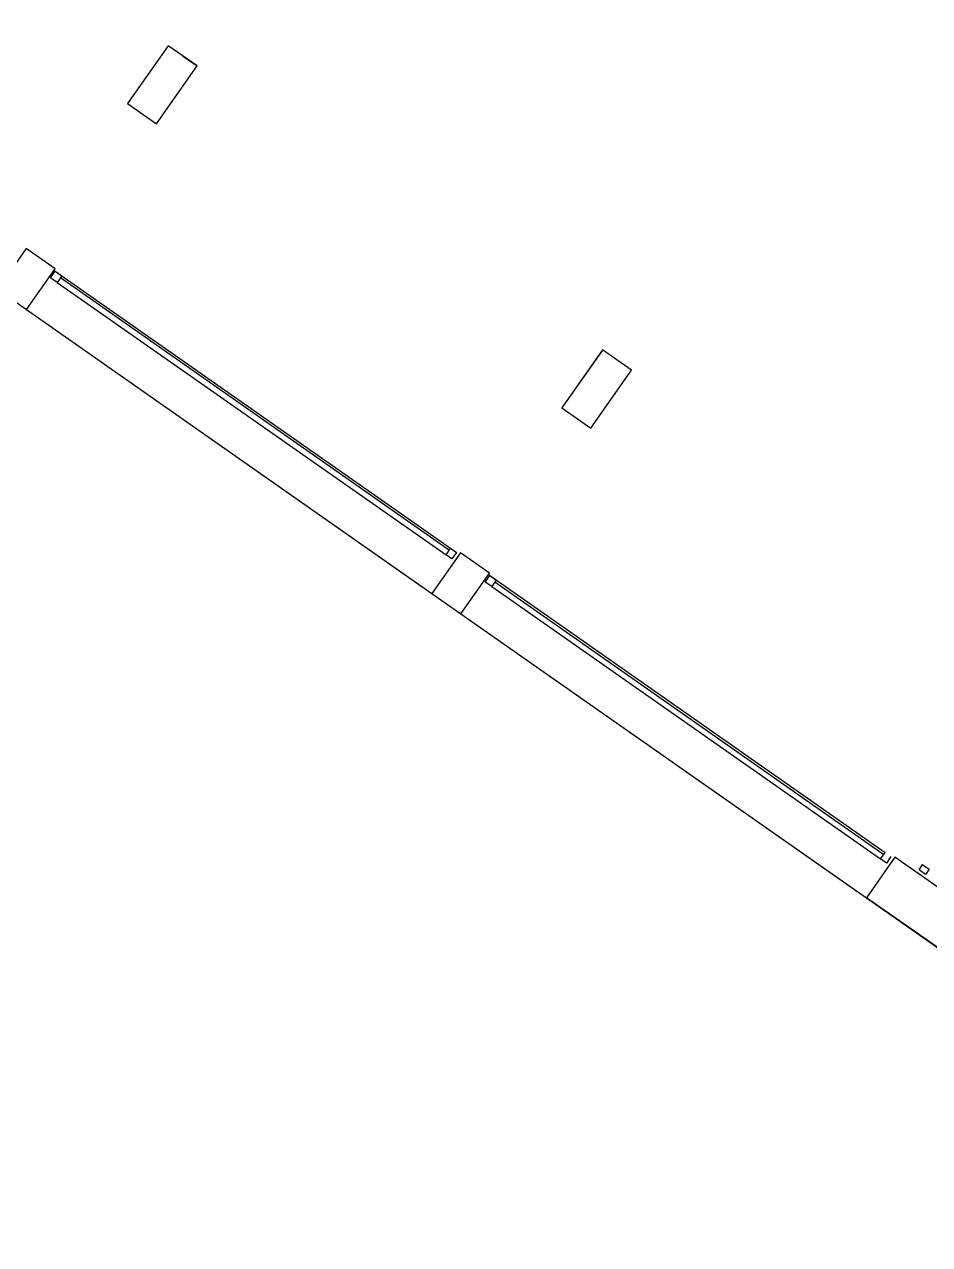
# Model space of a CAD drawing. Header units: metres. Extents: x 2 to 323, y -2 to 254.
# Drawn here: x 140.64 to 145.76, y 234.82 to 241.72 of the extents above; entities that cross this region are included whole.
import ezdxf

# ---------------------------------------------------------------- set-up
doc = ezdxf.new("R2010")
doc.units = ezdxf.units.M
for name, color, linetype in [('0-CARPINTERIA', 7, 'Continuous'), ('0-EST CORTE', 7, 'Continuous'), ('0-MUROS EXISTENTES', 7, 'Continuous'), ('0-VISTA-010', 7, 'Continuous')]:
    doc.layers.add(name, color=color, linetype=linetype)

msp = doc.modelspace()

# ---------------------------------------------------------------- linework, layer by layer
at = {"layer": '0-CARPINTERIA'}
for p, q in [((140.811, 240.328), (143.055, 238.756)), ((140.811, 240.328), (143.055, 238.756)), ((140.829, 240.26), (143.03, 238.719)), ((140.829, 240.26), (143.03, 238.719)), ((140.848, 240.287), (143.048, 238.746)), ((140.848, 240.287), (143.048, 238.746)), ((140.656, 240.106), (142.9, 238.534)), ((140.656, 240.106), (142.949, 238.5)), ((143.269, 238.607), (145.513, 237.036)), ((143.269, 238.607), (145.513, 237.036)), ((143.287, 238.54), (145.487, 236.999)), ((143.287, 238.54), (145.487, 236.999)), ((143.305, 238.566), (145.506, 237.025)), ((143.305, 238.566), (145.506, 237.025)), ((143.113, 238.385), (145.358, 236.814)), ((143.113, 238.385), (145.407, 236.779))]:
    msp.add_line(p, q, dxfattribs=at)
at = {"layer": '0-EST CORTE'}
for p, q in [((143.914, 239.878), (143.684, 239.55)), ((143.914, 239.877), (143.684, 239.55)), ((143.848, 239.435), (144.078, 239.763)), ((143.848, 239.435), (144.078, 239.763)), ((143.684, 239.55), (143.848, 239.435)), ((143.684, 239.55), (143.848, 239.435))]:
    msp.add_line(p, q, dxfattribs=at)
msp.add_lwpolyline([(141.227, 241.271), (141.391, 241.156), (141.62, 241.484), (141.456, 241.598), (141.227, 241.271)], close=True, dxfattribs=at)
msp.add_lwpolyline([(141.227, 241.271), (141.391, 241.156), (141.62, 241.484), (141.456, 241.598), (141.227, 241.271)], close=True, dxfattribs=at)
at = {"layer": '0-MUROS EXISTENTES'}
for p, q in [((141.538, 241.541), (141.62, 241.484)), ((141.538, 241.541), (141.62, 241.484)), ((144.078, 239.763), (143.914, 239.878)), ((145.568, 237.009), (145.407, 236.78)), ((148.14, 235.208), (145.568, 237.009)), ((148.209, 234.818), (145.407, 236.78))]:
    msp.add_line(p, q, dxfattribs=at)
msp.add_lwpolyline([(132.078, 253.26), (128.721, 248.467), (131.587, 246.457), (131.749, 246.688), (129.111, 248.535), (132.147, 252.87), (151.176, 239.544), (148.14, 235.208), (145.568, 237.009), (145.407, 236.78), (148.209, 234.818), (151.566, 239.612), (132.078, 253.26)], dxfattribs=at)
for points in [[(140.818, 240.337), (140.654, 240.452), (140.492, 240.221), (140.656, 240.106), (140.818, 240.337)], [(143.275, 238.616), (143.111, 238.731), (142.949, 238.5), (143.113, 238.385), (143.275, 238.616)]]:
    msp.add_lwpolyline(points, close=True, dxfattribs=at)
at = {"layer": '0-VISTA-010'}
for p, q in [((140.792, 240.286), (140.818, 240.323)), ((140.792, 240.286), (140.818, 240.323)), ((140.818, 240.323), (140.855, 240.297)), ((140.818, 240.323), (140.855, 240.297)), ((140.855, 240.297), (140.829, 240.26)), ((140.855, 240.297), (140.829, 240.26)), ((140.829, 240.26), (140.792, 240.286)), ((140.829, 240.26), (140.792, 240.286)), ((143.03, 238.719), (143.055, 238.756)), ((143.03, 238.719), (143.055, 238.756)), ((143.062, 238.696), (143.03, 238.719)), ((143.062, 238.696), (143.03, 238.719)), ((143.055, 238.756), (143.088, 238.733)), ((143.055, 238.756), (143.088, 238.733)), ((143.088, 238.733), (143.062, 238.696)), ((143.088, 238.733), (143.062, 238.696)), ((143.25, 238.565), (143.276, 238.602)), ((143.25, 238.565), (143.276, 238.602)), ((143.276, 238.602), (143.313, 238.576)), ((143.276, 238.602), (143.313, 238.576)), ((143.313, 238.576), (143.287, 238.54)), ((143.313, 238.576), (143.287, 238.54)), ((143.287, 238.54), (143.25, 238.565)), ((143.287, 238.54), (143.25, 238.565)), ((145.487, 236.999), (145.513, 237.036)), ((145.487, 236.999), (145.513, 237.036)), ((145.52, 236.976), (145.487, 236.999)), ((145.52, 236.976), (145.487, 236.999)), ((145.546, 237.013), (145.52, 236.976)), ((145.546, 237.013), (145.52, 236.976)), ((145.705, 236.938), (145.725, 236.967)), ((145.705, 236.938), (145.725, 236.967)), ((145.742, 236.912), (145.705, 236.938)), ((145.742, 236.912), (145.705, 236.938)), ((145.725, 236.967), (145.762, 236.941)), ((145.725, 236.967), (145.762, 236.941)), ((145.762, 236.941), (145.742, 236.912)), ((145.762, 236.941), (145.742, 236.912))]:
    msp.add_line(p, q, dxfattribs=at)

doc.saveas('drawing.dxf')
